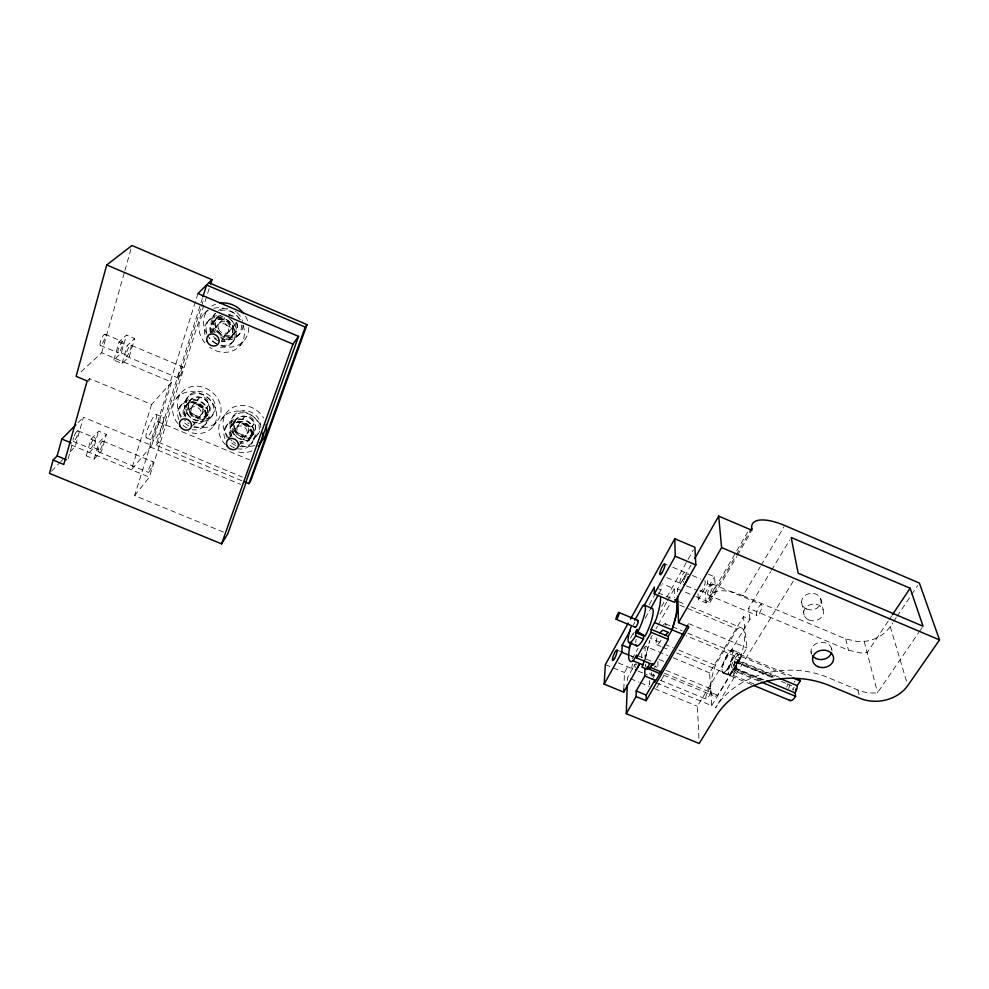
<?xml version="1.0" encoding="UTF-8"?>
<svg xmlns="http://www.w3.org/2000/svg" width="989" height="989" viewBox="0 0 989 989"><rect width="100%" height="100%" fill="white"/><g stroke="black" fill="none" stroke-linecap="round" stroke-linejoin="round"><path stroke-width="0.74" stroke-dasharray="4.95 3.71" d="M649.39 680.481L649.353 684.598L651.491 680.902M645.013 659.601L645.174 647.671M641.737 657.586L641.812 653.296M627.409 680.494L627.521 677.477L634.889 664.435M623.824 689.123L624.467 672.495L629.004 664.423M645.322 659.28L649.81 640.637L647.263 649.18M645.706 656.634L647.09 649.897M88.8 381.556L89.628 378.602L151.601 404.439L171.616 382.1L101.669 352.789L79.454 373.286M68.142 458.896L72.086 444.827M171.616 382.1L151.713 445.507L83.459 417.247L75.176 446.583L69.007 453.011M101.669 352.789L124.49 271.963M124.911 270.492L131.549 246.966M86.241 455.83L91.05 439.153L98.603 431.155L106.441 434.394L101.607 450.885L94.14 459.081L86.241 455.83L93.807 447.671L98.603 431.155M113.822 360.083L119.026 342.046L126.493 335.086L134.628 338.51L129.398 356.312L122.03 363.519L113.822 360.083L121.313 352.925L126.493 335.086M94.14 459.081L98.999 442.429L106.441 434.394M122.03 363.519L127.284 345.507L134.628 338.51M740.229 658.229L742.652 650.119A36.778 10.483 -67.7 0 0 739.154 627.916L737.077 629.115L715.307 665.3L712.945 673.039A36.778 10.483 -67.7 0 0 715.579 696.207L717.606 695.255L740.229 658.229L686.255 635.754M151.601 404.439L131.426 469.8L151.713 445.507M223.514 532.107L134.615 495.637L149.908 446.83A31.413 5.39 -67.1 0 1 157.795 421.66L197.948 293.535M241.86 480.741L156.027 445.186L200.557 304.118M201.027 302.646L202.411 298.233M156.027 445.186L158.438 442.268L201.027 307.616M201.496 306.145L203.808 298.826M134.615 495.637L149.364 477.131L209.198 288.467M633.281 634.518L634.085 632.317M250.86 437.348L251.515 435.716M204.847 418.137L205.625 416.554M231.463 337.175L232.23 335.679M633.393 624.875L634.889 622.18M630.45 638.103L634.184 631.415M649.18 604.811L655.052 594.253M645.261 618.187L649.761 610.114M658.785 593.956L661.035 589.914L660.998 584.548M632.033 659.033L638.09 648.265M661.567 606.517L666.104 598.432M666.87 597.084L687.306 560.726M688.06 559.378L693.363 549.958M659.984 614.132L666.759 602.128M667.513 600.793L674.275 588.776L662.321 583.77M643.728 648.784L645.199 646.176L667.587 655.46M677.638 591.978L677.552 588.9L691.014 565.078M652.246 635.383L650.527 638.412L663.199 643.666M655.917 628.893L657.388 626.297M658.118 624.986L670.604 602.907M233.219 423.688L234.875 420.758M652.196 679.666L655.756 673.497M708.136 574.127L714.515 576.81L715.319 586.959L706.047 602.919L698.333 599.68L707.555 583.695L707.16 577.922M706.047 602.919L705.38 592.621L714.515 576.81M656.807 687.676L665.387 672.891M710.658 595.774L747.696 532.057M695.873 596.59L709.966 602.499L709.818 600.335L735.433 556.312M736.212 554.977L750.194 530.957M709.966 602.499L736.731 556.56M737.497 555.249L751.257 531.625M709.818 600.335A39.906 16.912 30.5 0 1 742.999 595.675L760.343 566.561M761.122 565.238L783.98 526.865M656.263 682.793L711.684 705.627L709.583 672.854L743.444 616.543L749.996 619.287L697.393 706.245L698.963 739.03M749.996 619.287L748.661 608.247L770.715 571.568M771.507 570.257L789.63 540.13M753.853 683.869L729.981 673.966L732.837 669.293A5.489 1.595 -67.7 0 1 735.087 662.173L734.765 658.822A11.695 3.412 -67.7 0 1 740.798 656.263L788.888 676.303M758.711 681.013L735.989 671.568L735.655 668.144A5.489 1.595 -67.7 0 0 737.905 660.998L740.798 656.263M711.684 705.627L746.979 647.906L743.444 616.543M793.314 581.075L715.455 707.926A82 65.88 -2.7 0 1 827.793 677.453L857.92 690.038A35.085 28.545 -8.1 0 0 875.228 692.955L877.54 692.72L918.756 632.478M187.477 404.266L189.715 400.866M888.209 621.092L867.13 652.691L860.628 652.925L848.438 650.169L748.661 608.247M889.049 619.831L891.584 616.036M742.999 595.675L845.768 638.931L857.797 641.638L866.265 641.181A32.921 27.333 -9.2 0 0 890.211 626.569L892.783 622.736M893.648 621.451L896.219 617.606M897.072 616.332L910.782 595.848M911.648 594.562L917.644 585.599M251.231 444.135L252.751 441.873M250.106 437.979L254.111 432.082M919.609 631.229L922.193 627.459M238.411 446.435L246.286 435.036A6.144 5.304 33.1 0 0 241.551 425.962A6.144 5.304 33.1 0 0 236.062 433.33A6.144 5.304 33.1 0 0 246.286 435.036M247.707 432.972A6.119 5.291 33.1 0 0 242.997 423.922A6.119 5.291 33.1 0 0 237.521 431.278A6.119 5.291 33.1 0 0 247.707 432.972L253.308 424.874M214.712 320.56L216.542 317.988M228.224 439.165L236.309 427.866M237.768 425.826L243.306 418.087M231.611 425.493L235.815 419.707M226.11 426.135L227.73 423.935M232.291 417.729L233.861 415.603M222.105 418.508L226.419 412.784M213.303 426.284L217.691 420.498M205.131 424.899L206.825 422.711M211.597 416.53A15.391 13.178 35.8 0 0 199.58 393.77A15.391 13.178 35.8 0 0 186.204 412.265A15.391 13.178 35.8 0 0 211.597 416.53L213.241 414.403A15.33 13.141 35.9 0 0 201.274 391.718A15.33 13.141 35.9 0 0 187.935 410.151A15.33 13.141 35.9 0 0 213.241 414.403M203.4 419.806L208.271 413.587M192.398 425.938L200.396 415.862A6.206 5.304 35.6 0 0 195.501 406.714A6.206 5.304 35.6 0 0 190.148 414.168A6.206 5.304 35.6 0 0 200.396 415.862M201.768 414.144A6.181 5.291 35.7 0 0 197.503 404.81A6.181 5.291 35.7 0 0 191.606 411.832A6.181 5.291 35.7 0 0 201.768 414.144L207.789 406.553A6.107 5.242 36 0 0 203.598 397.318A6.107 5.242 36 0 0 197.763 404.266A6.107 5.242 36 0 0 207.789 406.553M183.929 416.394L190.296 408.655M192.138 406.392L198.295 398.888M240.006 345.557L244.258 340.401M185.833 405.7L190.506 400.088M179.714 406.763L181.506 404.625M187.106 397.924L188.85 395.86M233.169 341.353L234.801 339.412M238.238 335.531L239.833 333.652M230.66 337.657L235.011 332.576M176.623 398.134L181.395 392.596M251.527 436.137L253.728 433.578M221.598 340.092L227.297 333.553A6.441 5.637 40.3 0 0 223.526 323.452A6.441 5.637 40.3 0 0 216.826 330.573A6.441 5.637 40.3 0 0 227.297 333.553M229.015 331.575L234.875 324.862M210.002 333.441L217.79 324.849M219.199 323.304L224.441 317.518M213.043 322.241L217.605 317.308M208.63 320.523L210.373 318.656M204.055 313.723L208.716 308.852M51.502 471.234L59.736 462.654M60.774 461.579L62.826 459.44M205.242 417.741L207.653 415.281M78.044 422.686L83.459 417.247M87.156 380.95L89.628 378.602M232.155 335.803L234.492 333.689M232.724 424.33L234.034 423.168M186.501 405.02L187.935 403.895M213.142 321.623L214.564 320.671M630.364 678.652L638.919 682.175M640.353 682.756L648.908 686.279M654.607 688.628L697.393 706.245M638.004 655.744L645.063 658.662M646.423 659.23L652.505 661.74M616.901 650.008L621.067 651.726M630.797 655.744L633.566 656.894M665.968 670.282L710.411 688.653A5.674 1.595 -68.2 0 1 708.507 697.084A5.674 1.595 -68.2 0 1 705.973 695.996A5.674 1.595 -68.2 0 1 710.411 688.653M630.364 655.756L633.195 656.931M77.908 430.771L95.031 437.843A5.798 1.236 -66.6 0 1 92.496 446.323A5.798 1.236 -66.6 0 1 90.592 445.322A5.798 1.236 -66.6 0 1 95.031 437.843M102.868 441.082L152.924 461.764A5.786 0.964 -66.8 0 1 150.143 470.307A5.786 0.964 -66.8 0 1 148.832 469.12A5.786 0.964 -66.8 0 1 152.986 461.789M664.447 673.286L717.606 695.255M663.434 675.067L712.908 695.49M91.05 439.153L98.999 442.429M649.439 673.62L655.571 676.142M618.212 662.89L632.107 668.626A5.699 1.261 -68 0 0 635.433 663.718M638.041 671.061L647.474 674.955M660.293 680.247L706.171 699.161M93.807 447.671L101.607 450.885M73.26 441.415L90.395 448.487M98.294 451.738L148.387 472.396M605.355 664.633L624.467 672.495M71.023 444.926L149.364 477.131M735.655 668.144L763.941 679.9M734.122 668.193L762.309 679.9M731.625 667.488L761.221 679.789M732.837 669.293L760.974 680.976M664.608 644.259L673.064 647.758M678.689 650.094L715.307 665.3M656.745 644.729L660.986 646.485M662.395 647.066L669.466 650.008M676.538 652.938L728.844 674.634M730.995 676.006L752.147 684.784M723.033 672.953L729.647 675.697M158.438 442.268L242.317 477.044M146.285 437.806L153.307 440.723M673.188 657.772L709.583 672.854M149.908 446.83L240.599 484.375M659.107 659.44L665.263 662M688.752 623.614L746.979 647.906M732.367 649.897L738.968 652.653M739.747 654.31L791.855 676.019M665.263 623.75L670.913 626.111M672.322 626.692L682.212 630.809M687.862 633.17L737.262 653.754M156.25 414.465A12.696 2.275 -67 0 1 150.464 432.947A12.696 2.275 -67 0 1 147.04 430.969A12.696 2.275 -67 0 1 156.25 414.465L163.259 417.383A12.684 2.201 -67 0 1 157.436 435.84A12.684 2.201 -67 0 1 154.111 433.899A12.684 2.201 -67 0 1 163.259 417.383M734.765 658.822L779.517 677.453M737.905 660.998L777.441 677.44M734.481 660.887A3.61 1.038 -67.7 0 1 733.109 666.363A3.61 1.038 -67.7 0 1 731.588 665.313A3.61 1.038 -67.7 0 1 734.481 660.887L773.942 677.304M736.62 662.111A3.288 0.964 -67.7 0 1 735.507 666.994A3.288 0.964 -67.7 0 1 733.986 666.351A3.288 0.964 -67.7 0 1 736.62 662.111L773.262 677.354M157.795 421.66L249.438 459.786M735.087 662.173L771.593 677.366M781.421 681.446L785.637 683.201M787.046 683.782L794.068 686.7A5.464 1.854 -67.8 0 0 792.572 689.815M100.384 345.396L118.161 352.863M126.32 356.275L178.28 378.082M677.552 588.9L694.463 595.996M658.353 588.789L661.035 589.914M658.068 592.831L673.336 599.223M678.392 601.51L685.451 604.464M691.113 606.838L742.01 628.139M679.727 605.12L737.077 629.115M664.682 563.866L667.377 565.003M672.743 567.253L684.821 572.347A5.909 1.36 -67 0 1 682.447 580.976A5.909 1.36 -67 0 1 680.271 580.048A5.909 1.36 -67 0 1 684.821 572.347M692.362 575.511L700.719 579.035M712.575 584.017L761.481 604.6M707.555 583.695L715.319 586.959M104.958 334.245L122.735 341.712M130.907 345.149A6.021 1.298 -67.5 0 1 128.496 353.938A6.021 1.298 -67.5 0 1 126.419 353.048A6.021 1.298 -67.5 0 1 130.907 345.149L182.866 366.993A5.996 1.051 -67.5 0 1 180.245 375.659A5.996 1.051 -67.5 0 1 178.576 374.942A5.996 1.051 -67.5 0 1 182.866 366.993M119.026 342.046L127.284 345.507M700.299 590.482L705.38 592.621M666.771 577.588L680.197 583.226M686.329 585.809L697.492 590.482M707.963 594.884L756.869 615.418M121.313 352.925L129.398 356.312M645.285 665.276L645.792 666.475L645.409 663.965M890.211 626.569L907.358 684.091M864.201 641.404L877.54 692.72M845.768 638.931L848.438 650.169M857.92 690.038L859.231 695.527M820.759 598.926L823.12 609.743M831.465 648.154L832.033 650.799M801.597 602.202L804.082 615.17M811.017 651.491L811.524 654.137M698.011 593.82L698.333 599.68M674.275 588.776L674.498 597.851M657.87 661.653L657.895 669.8M75.374 433.503A5.81 1.323 -66.5 0 1 78.143 432.23A5.81 1.323 -66.5 0 1 74.459 440.674A5.81 1.323 -66.5 0 1 73.582 437.595M74.237 435.852A5.81 1.323 -66.5 0 1 75.201 433.825M204.958 334.554A16.22 14.167 40.2 0 1 216.764 317.271A16.22 14.167 40.2 0 1 235.061 332.712A16.22 14.167 40.2 0 1 219.978 347.25M178.861 419.521A15.614 13.314 35.5 0 1 188.479 401.744A15.614 13.314 35.5 0 1 207.22 416.159A15.614 13.314 35.5 0 1 192.101 429.696M187.069 428.039A15.614 13.314 35.5 0 1 181.729 423.935M225.035 438.757A15.453 13.327 32.9 0 1 234.974 421.19A15.453 13.327 32.9 0 1 253.481 435.481A15.453 13.327 32.9 0 1 238.114 448.845M234.306 447.757A15.453 13.327 32.9 0 1 228.743 444.098M228.929 318.359A16.158 14.13 40.3 0 1 235.703 337.706A16.158 14.13 40.3 0 1 217.716 344.345M216.443 343.813A16.158 14.13 40.3 0 1 208.308 336.396M206.701 332.638A16.158 14.13 40.3 0 1 221.177 315.479M210.373 332.106A12.115 10.595 40.3 0 1 219.224 319.187A12.115 10.595 40.3 0 1 232.872 330.734A12.115 10.595 40.3 0 1 221.61 341.601M218.631 340.884A12.115 10.595 40.3 0 1 213.451 337.434M213.055 333.503A11.683 10.224 40.3 0 1 218.581 318.606A11.683 10.224 40.3 0 1 233.453 328.521A11.683 10.224 40.3 0 1 222.723 339.944M180.653 417.346A15.552 13.277 35.6 0 1 190.247 399.63A15.552 13.277 35.6 0 1 208.914 413.995A15.552 13.277 35.6 0 1 193.844 427.495M188.825 425.839A15.552 13.277 35.6 0 1 183.509 421.759M183.398 414.626A11.67 9.964 35.6 0 1 192.509 403.079A11.67 9.964 35.6 0 1 205.292 414.552A11.67 9.964 35.6 0 1 193.931 424.058M185.957 415.751A11.25 9.606 35.6 0 1 192.806 402.078A11.25 9.606 35.6 0 1 206.071 413.958A11.25 9.606 35.6 0 1 192.336 421.475M227.198 437.682A15.404 13.29 33 0 1 235.741 419.126A15.404 13.29 33 0 1 254.939 432.848A15.404 13.29 33 0 1 239.672 446.583M235.877 445.495A15.404 13.29 33 0 1 229.423 440.884M230.462 436.495A11.547 9.964 33 0 1 236.878 422.587A11.547 9.964 33 0 1 251.268 432.885A11.547 9.964 33 0 1 239.82 443.183M231.834 434.9A11.139 9.618 33.1 0 1 238.04 421.487A11.139 9.618 33.1 0 1 251.911 431.414A11.139 9.618 33.1 0 1 240.871 441.354M258.488 433.318A15.181 13.141 33.3 0 1 233.874 430.178A15.181 13.141 33.3 0 1 244.37 410.62A15.181 13.141 33.3 0 1 260.119 430.302M259.798 431.105A15.181 13.141 33.3 0 1 258.982 432.613M257.016 435.506A15.231 13.178 33.2 0 1 232.316 432.354A15.231 13.178 33.2 0 1 242.837 412.747A15.231 13.178 33.2 0 1 258.648 432.477M258.327 433.281A15.231 13.178 33.2 0 1 257.511 434.801M242.985 325.109A15.923 13.97 40.7 0 1 223.502 336.68A15.923 13.97 40.7 0 1 215.243 313.476M218.606 310.361A15.923 13.97 40.7 0 1 227.841 308.444M235.444 311.374A15.923 13.97 40.7 0 1 236.284 311.992M237.088 312.66A15.923 13.97 40.7 0 1 242.49 321.24M235.963 322.562A6.33 5.563 40.8 0 1 228.212 326.123A6.33 5.563 40.8 0 1 224.59 317.605M228.756 314.885A6.33 5.563 40.8 0 1 233.627 316.517M241.279 325.035A15.972 14.007 40.6 0 1 221.4 338.374M214.242 332.539A15.972 14.007 40.6 0 1 215.429 313.278M220.349 310.657A15.972 14.007 40.6 0 1 239.387 319.323M236.89 322.55A11.979 10.508 40.6 0 1 231.117 335.642A11.979 10.508 40.6 0 1 216.418 329.424A11.979 10.508 40.6 0 1 219.583 315.207M228.83 314.601A11.979 10.508 40.6 0 1 230.252 315.207M230.944 315.578A11.979 10.508 40.6 0 1 232.267 316.431M232.687 321.722A11.645 10.199 40.4 0 1 233.095 334.814A11.645 10.199 40.4 0 1 220.226 336.952M215.145 332.539A11.645 10.199 40.4 0 1 214.193 321.4A11.645 10.199 40.4 0 1 223.761 316.628M231.154 320.028A11.645 10.199 40.4 0 1 232.217 321.128M243.146 325.319A24.02 21.004 40.3 0 1 235.963 349.117A24.02 21.004 40.3 0 1 209.544 347.213M204.983 342.973A24.02 21.004 40.3 0 1 208.432 310.323M213.735 308.271A24.02 21.004 40.3 0 1 240.401 319.818M236.433 322.773A11.584 10.162 40.6 0 1 230.61 335.494A11.584 10.162 40.6 0 1 216.393 328.954A11.584 10.162 40.6 0 1 220.3 315.343M228.644 315.083A11.584 10.162 40.6 0 1 229.337 315.355M211.263 332.663A11.707 10.236 40.3 0 1 219.125 319.348A11.707 10.236 40.3 0 1 232.724 330.536A11.707 10.236 40.3 0 1 221.276 340.896M216.418 339.017A11.707 10.236 40.3 0 1 214.613 337.608M214.069 337.076A11.707 10.236 40.3 0 1 213.55 336.52M248.709 327.557A23.773 20.843 40.6 0 1 219.397 345.124M216.665 343.752A23.773 20.843 40.6 0 1 209.581 337.867M206.911 334.121A23.773 20.843 40.6 0 1 207.801 309.878M211.869 306.207A23.773 20.843 40.6 0 1 215.577 304.291M245.495 316.196A23.773 20.843 40.6 0 1 248.202 323.218M251.972 450.935A22.895 19.768 33.1 0 1 235.419 451.132M225.504 444.79A22.895 19.768 33.1 0 1 228.175 413.365A22.895 19.768 33.1 0 1 260.96 426.321M231.945 436.656A11.163 9.63 33 0 1 236.767 422.142A11.163 9.63 33 0 1 251.33 431.958A11.163 9.63 33 0 1 239.561 441.786M254.705 445.421A22.673 19.619 33.2 0 1 239.548 445.149M235.555 443.319A22.673 19.619 33.2 0 1 233.07 441.737M231.908 440.834A22.673 19.619 33.2 0 1 230.796 439.882M228.743 437.781A22.673 19.619 33.2 0 1 231.846 408A22.673 19.619 33.2 0 1 263.593 417.964M177.711 423.477A23.13 19.755 35.6 0 1 186.773 392.139A23.13 19.755 35.6 0 1 216.678 414.947A23.13 19.755 35.6 0 1 188.318 431.563M185.586 416.888A11.275 9.63 35.6 0 1 191.186 402.671A11.275 9.63 35.6 0 1 205.341 413.365A11.275 9.63 35.6 0 1 192.979 422.476M181.556 416.554A22.895 19.607 35.8 0 1 192.348 386.464A22.895 19.607 35.8 0 1 221.054 409.693A22.895 19.607 35.8 0 1 192.929 425.752M188.998 423.688A22.895 19.607 35.8 0 1 187.762 422.847M185.45 420.98A22.895 19.607 35.8 0 1 184.387 419.954M632.243 668.638A5.699 1.261 -68 0 1 632.651 663.978M635.222 667.563A5.699 1.273 -68 0 1 635.445 666.648M635.989 664.967A5.699 1.273 -68 0 1 636.397 663.928M655.213 666.203A5.687 1.348 -68 0 1 656.066 667.624M654.001 673.756A5.687 1.348 -68 0 1 652.295 676.278M651.219 676.204A5.687 1.348 -68 0 1 651.739 672.631M654.05 667.55A5.687 1.348 -68 0 1 655.077 666.302M686.613 574.968A5.909 1.372 -67 0 1 688.492 574.757M683.399 582.348A5.909 1.372 -67 0 1 683.622 581.421M684.19 579.702A5.909 1.372 -67 0 1 684.92 577.935M685.253 577.255A5.909 1.372 -67 0 1 686.106 575.722M704.712 580.766A5.909 1.459 -67 0 1 703.105 588.529A5.909 1.459 -67 0 1 700.027 589.642M811.437 653.704A10.446 8.629 -6.3 0 1 819.856 642.417A10.446 8.629 -6.3 0 1 831.873 650.379M735.989 671.568A11.695 3.412 -67.7 0 1 729.981 673.966M794.241 682.2A11.645 3.944 -67.8 0 1 794.983 681.248M793.326 689.914A3.276 1.113 -67.8 0 1 793.71 688.925M794.723 687.306A3.276 1.113 -67.8 0 1 794.921 687.095M635.754 642.553A20.237 4.413 -67.6 0 1 636.112 639.29M789.741 685.179A3.585 1.199 -67.8 0 1 788.629 688.542M786.663 687.231A3.585 1.199 -67.8 0 1 787.85 684.808M663.434 624.801A11.324 2.621 -67.6 0 1 665.956 625.518M661.035 640.217A11.324 2.621 -67.6 0 1 656.461 644.531A11.324 2.621 -67.6 0 1 657.512 636.162M100.235 449.723A5.798 1.199 -66.6 0 0 102.93 441.119A5.798 1.199 -66.6 0 0 98.554 448.388A5.798 1.199 -66.6 0 0 100.235 449.723M102.497 343.356A6.033 1.434 -67.6 0 0 105.044 334.282A6.033 1.434 -67.6 0 0 100.458 341.811A6.033 1.434 -67.6 0 0 102.497 343.356M120.213 350.786A6.021 1.348 -67.6 0 0 122.809 341.761A6.021 1.348 -67.6 0 0 118.309 349.302A6.021 1.348 -67.6 0 0 120.213 350.786M243.059 423.49A6.045 5.242 33.4 0 0 253.11 425.146A6.045 5.242 33.4 0 0 248.474 416.208A6.045 5.242 33.4 0 0 243.059 423.49M189.443 411.115A11.534 9.878 35.8 0 0 208.481 414.304A11.534 9.878 35.8 0 0 199.444 397.232A11.534 9.878 35.8 0 0 189.443 411.115M187.564 413.699A11.213 9.581 35.7 0 0 206.058 416.777A11.213 9.581 35.7 0 0 197.268 400.224A11.213 9.581 35.7 0 0 187.564 413.699M235.085 430.4A11.423 9.89 33.2 0 0 254.111 433.058A11.423 9.89 33.2 0 0 244.864 416.344A11.423 9.89 33.2 0 0 235.085 430.4M233.429 433.058A11.102 9.593 33.1 0 0 251.911 435.63A11.102 9.593 33.1 0 0 242.911 419.41A11.102 9.593 33.1 0 0 233.429 433.058M218.371 328.707A6.429 5.625 40.4 0 0 228.768 331.847A6.429 5.625 40.4 0 0 225.195 321.746A6.429 5.625 40.4 0 0 218.371 328.707M235.37 429.523A11.052 9.569 33.2 0 0 253.753 432.601A11.052 9.569 33.2 0 0 245.284 416.245A11.052 9.569 33.2 0 0 235.37 429.523M189.542 409.879A11.163 9.556 35.8 0 0 207.888 414.082A11.163 9.556 35.8 0 0 200.223 397.219A11.163 9.556 35.8 0 0 189.542 409.879M727.978 668.725A12.437 3.548 -67.7 0 0 732.577 649.996A12.437 3.548 -67.7 0 0 722.638 665.597A12.437 3.548 -67.7 0 0 727.978 668.725M734.642 671.494A12.437 3.61 -67.7 0 0 739.191 652.74A12.437 3.61 -67.7 0 0 729.19 668.317A12.437 3.61 -67.7 0 0 734.642 671.494M759.231 613.551A5.885 1.718 -66.9 0 0 761.579 604.65A5.885 1.718 -66.9 0 0 756.733 611.832A5.885 1.718 -66.9 0 0 759.231 613.551M710.151 592.93A5.897 1.484 -67 0 0 712.661 584.066A5.897 1.484 -67 0 0 708.025 591.373A5.897 1.484 -67 0 0 710.151 592.93M808.817 619.942A9.952 8.345 -7.1 0 0 823.516 611.894A9.952 8.345 -7.1 0 0 808.433 605.478A9.952 8.345 -7.1 0 0 808.817 619.942M806.678 609.039A9.803 8.258 -7.4 0 0 821.154 601.052A9.803 8.258 -7.4 0 0 806.295 594.71A9.803 8.258 -7.4 0 0 806.678 609.039M726.68 669.924A11.262 3.214 -67.7 0 0 732.305 652.011A11.262 3.214 -67.7 0 0 723.404 663.668A11.262 3.214 -67.7 0 0 726.68 669.924M732.33 672.273A11.262 3.264 -67.7 0 0 737.93 654.359A11.262 3.264 -67.7 0 0 728.98 665.98A11.262 3.264 -67.7 0 0 732.33 672.273"/><path stroke-width="1.48" d="M630.475 619.102L674.782 538.77L694.884 547.263L695.848 564.929L674.609 602.388L654.31 593.894L654.322 587.095L643.864 605.985M644.89 668.552L644.791 676.006L654.842 680.16L654.842 682.2L687.985 624.949M674.424 622.378L672.038 629.832L668.255 636.446L668.292 639.426L653.519 664.929L636.533 657.908L651.133 632.292L651.145 629.338L656.152 619.225A37.001 8.06 -67.6 0 0 660.541 597.653M644.791 676.006L636.224 690.977L636.1 696.565L646.151 700.694L646.213 695.082L654.842 680.16M635.989 644.791A20.237 4.413 -67.6 0 0 641.997 641.391L643.456 639.018L643.555 635.371L635.791 632.144L636.632 630.042L637.275 629.412L637.262 632.923L645.063 636.162L646.571 633.257A20.237 4.413 -67.6 0 0 652.876 614.676A20.237 4.413 -67.6 0 0 650.651 608.717M636.533 657.908L636.595 655.163L633.22 660.85L643.06 664.917M631.093 626.828L630.846 627.471A20.25 4.29 -67.6 0 0 634.209 638.165L635.655 635.791L635.791 632.144M750.194 530.957L751.739 528.287A41.179 15.255 29.7 0 1 784.771 525.542L919.362 583.04L939.55 639.92L907.803 685.562A35.443 28.743 -7.9 0 1 859.874 698.271L829.462 685.587A82.792 66.275 -2.6 0 0 716.024 716.172L699.174 743.493L626.272 713.675L627.261 685.018M628.25 623.119L605.355 664.633L604.155 684.116L623.713 692.139L623.824 689.123M604.155 684.116L621.871 652.246L622.168 645.112L630.401 630.265M677.292 607.407L676.538 613.539M677.304 607.159L676.6 601.114L674.721 599.804M676.439 614.07L674.733 621.29M53.109 460.07L49.45 473.372L221.561 543.839L227.742 533.85L244.852 486.131A31.215 3.004 -67.2 0 1 253.666 461.542L298.542 336.371L197.948 293.535L211.98 279.689L131.97 245.507L106.738 264.953L76.116 376.352L87.156 380.95L63.791 464.459L53.109 460.07L57.127 455.941L61.8 439.029L75.881 424.862M202.881 296.762L206.59 285.005L305.242 327.099L307.035 324.627L208.902 282.73M210.595 284.078L211.98 279.689M672.038 629.832L676.513 613.749L676.983 602.684M221.561 543.839L292.942 344.123L298.542 336.371M244.679 481.915L248.907 483.658L305.242 327.099M307.035 324.627L250.847 480.58L248.907 483.658M649.452 663.718L647.375 669.33L641.96 667.093L644.544 660.071M637.262 632.923L638.758 630.005A20.25 4.29 -67.6 0 0 645.1 611.437A20.25 4.29 -67.6 0 0 642.998 605.515L634.74 620.227M654.31 593.894L675.252 556.238L674.782 538.77M631.736 642.43L628.732 647.82L622.168 645.112M650.515 608.767L658.031 595.304M694.748 558.464L718.682 516.11L752.023 530.314L751.739 528.287M623.713 692.139L639.438 664.398M647.634 668.341L650.453 667.513L652.752 663.495M626.272 713.675L636.1 696.565M646.151 700.694L688.888 626.964L678.516 622.637L721.599 547.585L718.682 516.11M660.615 673.905L646.472 668.07L650.094 667.822L652.184 664.373M789.42 699.841A11.645 3.944 -67.8 0 0 795.638 696.343L795.069 692.832A5.464 1.854 -67.8 0 0 797.196 685.661L800.2 681.013A11.645 3.944 -67.8 0 0 798.642 678.899M892.424 614.775L910.127 588.232L791.2 537.509L798.135 573.224L923.046 626.21L910.127 588.232M659.7 632.898L662.927 630.141L668.428 632.428L665.177 635.173M636.224 690.977L646.213 695.082M57.127 455.941L66.411 459.761M621.871 652.246L628.955 655.175M650.453 667.513L661.653 672.137M647.276 666.66L650.094 667.822M61.8 439.029L71.146 442.874M651.133 632.292L668.292 639.426M766.772 681.075L795.069 692.832M616.234 619.337L635.358 627.286M761.555 682.187L795.638 696.343M636.038 631.303L639.92 632.923M635.902 631.748L643.654 634.963M635.742 632.466L643.505 635.692M635.655 635.791L643.456 639.018M753.556 685.365L790.223 700.571M629.078 642.64L636.792 645.829M644.346 605.132L652.035 608.334M793.129 678.058L800.2 681.013M654.891 622.687L683.411 634.567M780.259 678.615L797.196 685.661M618.966 612.5L638.078 620.449M651.145 629.338L668.255 636.446M675.252 556.238L695.848 564.929M106.738 264.953L292.942 344.123M721.599 547.585L939.55 639.92M677.774 596.577L678.516 622.637M219.706 303.178A23.773 20.843 40.6 0 1 243.801 313.612M262.666 433.058A22.895 19.768 33.1 0 1 258.327 446.398M266.165 424.504A22.673 19.619 33.2 0 1 259.365 443.01M639.079 664.015A5.699 1.273 -68 0 1 638.399 665.745M638.251 666.091A5.699 1.273 -68 0 1 635.433 669.973M688.109 576.958A5.909 1.372 -67 0 1 684.944 583.671M684.623 584.042A5.909 1.372 -67 0 1 683.943 584.598M831.564 652.629A10.446 8.629 -6.3 0 1 823.033 659.391A10.446 8.629 -6.3 0 1 812.55 655.719M796.034 688.801A3.276 1.113 -67.8 0 1 795.663 690.001M637.497 620.857A3.684 0.779 -67.6 0 1 638.301 620.968L638.251 621.537A3.684 0.779 -67.6 0 1 636.52 626.037A3.684 0.779 -67.6 0 1 635.148 626.766M633.22 660.85A37.001 8.06 -67.6 0 1 630.809 642.751M619.163 613.007L619.089 613.563A3.684 0.717 -67.6 0 1 616.567 619.163A3.684 0.717 -67.6 0 1 616.975 615.541A3.684 0.717 -67.6 0 1 619.163 613.007M227.099 445.965A6.28 5.39 32.6 0 0 237.533 447.708A6.28 5.39 32.6 0 0 232.675 438.486A6.28 5.39 32.6 0 0 227.099 445.965M180.171 426.432A6.342 5.39 35.2 0 0 190.63 428.175A6.342 5.39 35.2 0 0 185.611 418.854A6.342 5.39 35.2 0 0 180.171 426.432M207.097 341.403A6.589 5.736 39.8 0 0 217.79 344.456A6.589 5.736 39.8 0 0 213.908 334.171A6.589 5.736 39.8 0 0 207.097 341.403M614.54 658.513A5.711 1.174 -67.9 0 0 616.975 650.033A5.711 1.174 -67.9 0 0 612.834 657.351A5.711 1.174 -67.9 0 0 614.54 658.513M662.222 572.483A5.922 1.261 -67 0 0 664.682 563.866A5.922 1.261 -67 0 0 660.219 571.617A5.922 1.261 -67 0 0 662.222 572.483M817.977 666.648A10.558 8.691 -6.1 0 0 833.603 658.34A10.558 8.691 -6.1 0 0 817.631 651.59A10.558 8.691 -6.1 0 0 817.977 666.648"/></g></svg>
